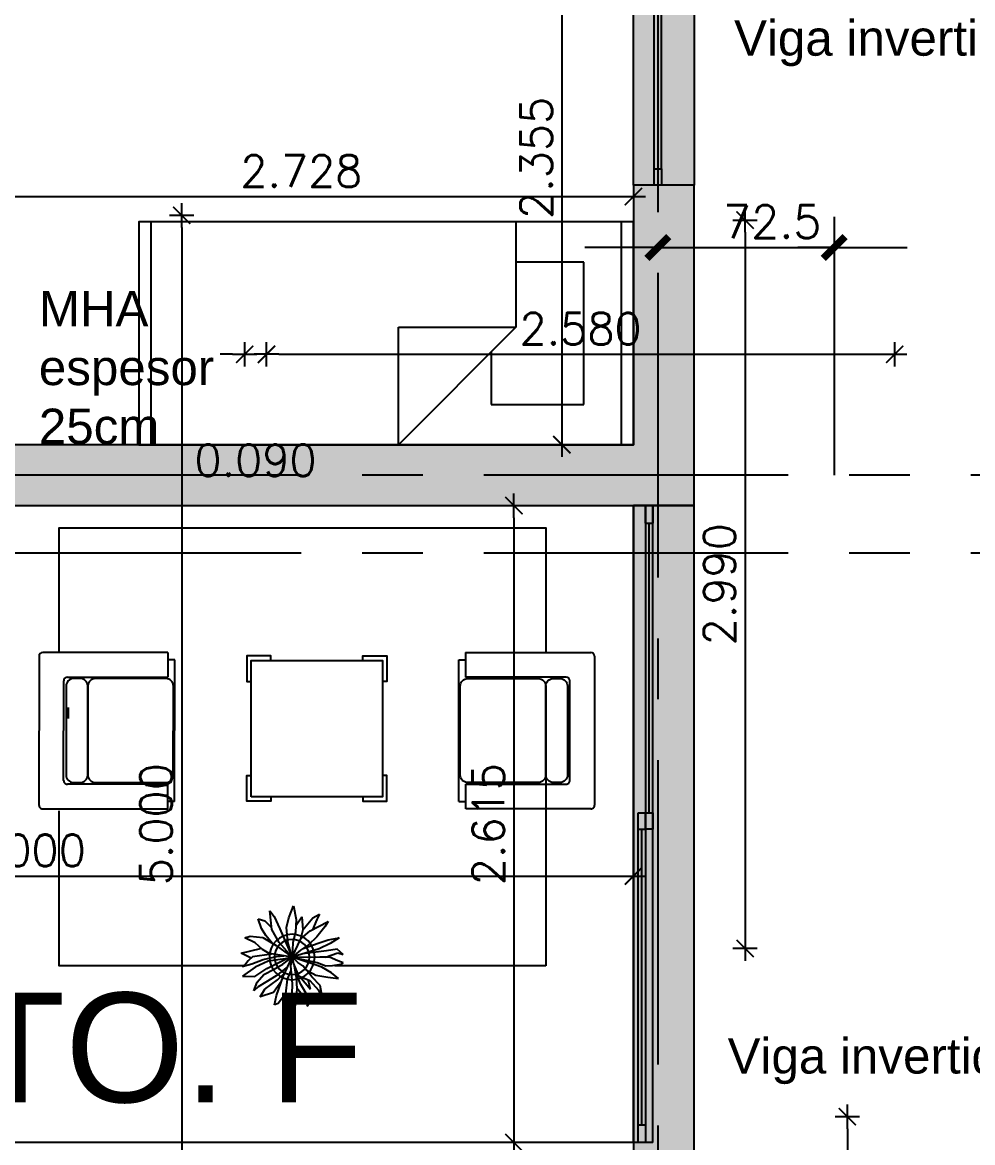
# Model space of a CAD drawing. Header units: millimetres. Extents: x 0 to 223, y -18 to 76.
# Drawn here: x 191.281 to 195.183, y 32.66 to 37.258 of the extents above; entities that cross this region are included whole.
import ezdxf

# ---------------------------------------------------------------- set-up
doc = ezdxf.new("R2010")
doc.units = ezdxf.units.MM
doc.linetypes.add('CENTER', pattern=[2, 1.25, -0.25, 0.25, -0.25])
for name, color, linetype in [('01', 1, 'Continuous'), ('04', 4, 'Continuous'), ('06', 6, 'Continuous'), ('Capa1', 8, 'Continuous'), ('COTAS', 1, 'Continuous'), ('COTAS1', 2, 'Continuous'), ('EJES', 1, 'CENTER'), ('GRIS', 9, 'Continuous'), ('MUROS_EST', 5, 'Continuous'), ('VIGAS_1', 2, 'Continuous')]:
    doc.layers.add(name, color=color, linetype=linetype)
doc.styles.add('Arial', font='arial.ttf')
doc.styles.add('INTERARQ', font='ROMANS.SHX')
doc.styles.add('ROMANS', font='romans.shx', dxfattribs={"height": 16.875})
doc.styles.get("Standard").update_dxf_attribs({"font": 'arial.ttf'})
doc.dimstyles.new('ESCALA_1-50', dxfattribs={"dimtxt": 0.13, "dimasz": 0.05, "dimexe": 0.18, "dimexo": 0.0625, "dimgap": 0.04, "dimtad": 1, "dimdec": 3, "dimzin": 0, "dimdsep": 46, "dimtxsty": 'INTERARQ', "dimblk": 'DIMTICK', "dimcen": 0.09, "dimse1": 1, "dimse2": 1, "dimclrd": 1, "dimclre": 1, "dimclrt": 2, "dimadec": 0, "dimazin": 0, "dimtfac": 4.5, "dimtdec": 3, "dimtofl": 0, "dimtmove": 2, "dimatfit": 3, "dimldrblk": 'DIMTICK', "dimfxl": 1, "dimtolj": 1, "dimtzin": 0, "dimarcsym": 0})
pattern_1 = [(0, (0, 0), (0, 6.985), [5.08, -1.905]), (90, (0, 0), (-6.985, 4e-16), [5.08, -1.905])]

# ---------------------------------------------------------------- blocks, each defined once
blk = doc.blocks.new('DIMTICK')
at = {"color": 1}
for p, q in [((0, 1), (0, -1)), ((-1, 0), (1, 0))]:
    blk.add_line(p, q, dxfattribs=at)
at = {"color": 3, "const_width": 0.141}
blk.add_lwpolyline([(0.707, 0.707), (-0.707, -0.707)], dxfattribs=at)
blk = doc.blocks.new('*D180')
at = {"layer": '01', "color": 1, "lineweight": -2, "transparency": 16777216}
for p, q in [((192.1431, 35.8956), (192.0931, 35.8956)), ((192.3331, 35.8956), (192.3831, 35.8956))]:
    blk.add_line(p, q, dxfattribs=at)
at = {"layer": 'Defpoints', "color": 0, "transparency": 16777216}
for p in [(192.2831, 36.5265), (192.1931, 36.4464), (192.2831, 35.8956)]:
    blk.add_point(p, dxfattribs=at)
at = {"layer": '01', "color": 1, "lineweight": -2, "transparency": 16777216, "xscale": 0.05, "yscale": 0.05, "zscale": 0.05}
blk.add_blockref('DIMTICK', (192.1931, 35.8956), dxfattribs=at)
at = {"layer": '01', "color": 1, "lineweight": -2, "transparency": 16777216, "xscale": 0.05, "yscale": 0.05, "zscale": 0.05, "rotation": 180}
blk.add_blockref('DIMTICK', (192.2831, 35.8956), dxfattribs=at)
at = {"layer": '01', "color": 2, "transparency": 16777216, "insert": (192.2381, 35.4606), "char_height": 0.13, "attachment_point": 5, "style": 'INTERARQ'}
blk.add_mtext('\\A1;0.090', dxfattribs=at)
blk = doc.blocks.new('*D181')
at = {"layer": '01', "color": 1, "lineweight": -2, "transparency": 16777216}
blk.add_line((192.3331, 35.8956), (194.8131, 35.8956), dxfattribs=at)
at = {"layer": 'Defpoints', "color": 0, "transparency": 16777216}
for p in [(192.2831, 36.5265), (194.8631, 36.4264), (194.8631, 35.8956)]:
    blk.add_point(p, dxfattribs=at)
at = {"layer": '01', "color": 1, "lineweight": -2, "transparency": 16777216, "xscale": 0.05, "yscale": 0.05, "zscale": 0.05, "rotation": 180}
blk.add_blockref('DIMTICK', (192.2831, 35.8956), dxfattribs=at)
at = {"layer": '01', "color": 1, "lineweight": -2, "transparency": 16777216, "xscale": 0.05, "yscale": 0.05, "zscale": 0.05}
blk.add_blockref('DIMTICK', (194.8631, 35.8956), dxfattribs=at)
at = {"layer": '01', "color": 2, "transparency": 16777216, "insert": (193.5731, 36.0006), "char_height": 0.13, "attachment_point": 5, "style": 'INTERARQ'}
blk.add_mtext('\\A1;2.580', dxfattribs=at)
blk = doc.blocks.new('*D182')
at = {"layer": '01', "color": 1, "lineweight": -2, "transparency": 16777216}
blk.add_line((194.2487, 36.3964), (194.2487, 33.5064), dxfattribs=at)
at = {"layer": 'Defpoints', "color": 0, "transparency": 16777216}
for p in [(194.8631, 36.4464), (194.2487, 33.4564), (194.8631, 33.4564)]:
    blk.add_point(p, dxfattribs=at)
at = {"layer": '01', "color": 1, "lineweight": -2, "transparency": 16777216, "xscale": 0.05, "yscale": 0.05, "zscale": 0.05}
for p, rotation in [((194.2487, 36.4464), 90), ((194.2487, 33.4564), 270)]:
    blk.add_blockref('DIMTICK', p, dxfattribs=dict(at, rotation=rotation))
at = {"layer": '01', "color": 2, "transparency": 16777216, "insert": (194.1437, 34.9514), "char_height": 0.13, "attachment_point": 5, "rotation": 90, "style": 'INTERARQ'}
blk.add_mtext('\\A1;2.990', dxfattribs=at)
blk = doc.blocks.new('*D183')
at = {"layer": '01', "color": 1, "lineweight": -2, "transparency": 16777216}
blk.add_line((191.9349, 36.4164), (191.9349, 31.5164), dxfattribs=at)
at = {"layer": 'Defpoints', "color": 0, "transparency": 16777216}
for p in [(192.1931, 36.4664), (191.9349, 31.4664), (192.1951, 31.4664)]:
    blk.add_point(p, dxfattribs=at)
at = {"layer": '01', "color": 1, "lineweight": -2, "transparency": 16777216, "xscale": 0.05, "yscale": 0.05, "zscale": 0.05}
for p, rotation in [((191.9349, 36.4664), 90), ((191.9349, 31.4664), 270)]:
    blk.add_blockref('DIMTICK', p, dxfattribs=dict(at, rotation=rotation))
at = {"layer": '01', "color": 2, "transparency": 16777216, "insert": (191.8299, 33.9664), "char_height": 0.13, "attachment_point": 5, "rotation": 90, "style": 'INTERARQ'}
blk.add_mtext('\\A1;5.000', dxfattribs=at)
blk = doc.blocks.new('*D185')
at = {"layer": '01', "color": 1, "lineweight": -2, "transparency": 16777216}
blk.add_line((194.6688, 32.7164), (194.6688, 31.5164), dxfattribs=at)
at = {"layer": 'Defpoints', "color": 0, "transparency": 16777216}
for p in [(194.8531, 32.7664), (194.6688, 31.4664), (194.8631, 31.4664)]:
    blk.add_point(p, dxfattribs=at)
at = {"layer": '01', "color": 1, "lineweight": -2, "transparency": 16777216, "xscale": 0.05, "yscale": 0.05, "zscale": 0.05}
for p, rotation in [((194.6688, 32.7664), 90), ((194.6688, 31.4664), 270)]:
    blk.add_blockref('DIMTICK', p, dxfattribs=dict(at, rotation=rotation))
at = {"layer": '01', "color": 2, "transparency": 16777216, "insert": (194.5638, 32.1164), "char_height": 0.13, "attachment_point": 5, "rotation": 90, "style": 'INTERARQ'}
blk.add_mtext('\\A1;1.300', dxfattribs=at)
blk = doc.blocks.new('kkk')
at = {"color": 8}
for p, q in [((1260.806, 67.1615), (1260.8129, 67.1245)), ((1260.8198, 67.1558), (1260.806, 67.1615)), ((1260.8483, 67.1179), (1260.8198, 67.1558)), ((1260.8737, 67.1195), (1260.8806, 67.1649)), ((1260.8806, 67.1649), (1260.8845, 67.1748)), ((1260.8845, 67.1748), (1260.8906, 67.1459)), ((1260.8906, 67.1459), (1260.8937, 67.0989)), ((1260.9206, 67.1278), (1260.9337, 67.1517)), ((1260.9329, 67.1657), (1260.9422, 67.1517)), ((1260.9337, 67.1517), (1260.9329, 67.1657)), ((1260.9422, 67.1517), (1260.9376, 67.1294)), ((1260.7244, 67.1063), (1260.7383, 67.0717)), ((1260.7414, 67.0907), (1260.7244, 67.1063)), ((1260.7491, 67.1294), (1260.7675, 67.0997)), ((1260.8014, 67.1121), (1260.7491, 67.1294)), ((1260.7675, 67.0997), (1260.8175, 67.0626)), ((1260.8327, 67.0683), (1260.8014, 67.1121)), ((1260.8129, 67.1245), (1260.8391, 67.0503)), ((1260.8545, 67.061), (1260.8483, 67.1179)), ((1260.8752, 67.0783), (1260.8737, 67.1195)), ((1260.8937, 67.0989), (1260.8922, 67.0544)), ((1260.8936, 67.0948), (1260.9206, 67.1278)), ((1260.9053, 67.0503), (1260.9468, 67.0997)), ((1260.9376, 67.1294), (1260.9083, 67.0816)), ((1260.9468, 67.0997), (1260.9376, 67.0626)), ((1260.9437, 67.0659), (1260.9776, 67.1038)), ((1260.9776, 67.1038), (1260.993, 67.1368)), ((1260.993, 67.1368), (1260.9837, 67.0857)), ((1260.7383, 67.0717), (1260.7637, 67.0428)), ((1260.7714, 67.0717), (1260.7414, 67.0907)), ((1260.8121, 67.047), (1260.7714, 67.0717)), ((1260.8175, 67.0626), (1260.8437, 67.0387)), ((1260.8696, 67.0272), (1260.8545, 67.061)), ((1260.8676, 67.0082), (1260.8752, 67.0783)), ((1260.8922, 67.0544), (1260.8838, 67.01)), ((1260.9083, 67.0816), (1260.888, 67.0333)), ((1260.8999, 67.0478), (1260.9437, 67.0659)), ((1260.9522, 67.0511), (1260.9399, 67.0354)), ((1260.9837, 67.0857), (1260.9522, 67.0511)), ((1260.9676, 67.0445), (1261.0145, 67.0527)), ((1261.0145, 67.0527), (1261.0561, 67.0577)), ((1261.0561, 67.0577), (1261.0284, 67.0354)), ((1260.6791, 67.0115), (1260.7168, 67.0008)), ((1260.689, 67.0057), (1260.6791, 67.0115)), ((1260.6806, 67.0494), (1260.7291, 67.0503)), ((1260.7306, 67.0132), (1260.6806, 67.0494)), ((1260.7291, 67.0503), (1260.7752, 67.0189)), ((1260.7806, 66.9901), (1260.7306, 67.0132)), ((1260.7637, 67.0428), (1260.8037, 67.0214)), ((1260.7752, 67.0189), (1260.8563, 66.9787)), ((1260.8037, 67.0214), (1260.8383, 67.0024)), ((1260.8563, 67.013), (1260.8121, 67.047)), ((1260.8391, 67.0503), (1260.8744, 66.974)), ((1260.8744, 66.974), (1260.8676, 67.0082)), ((1260.8799, 67.0008), (1260.8999, 67.0478)), ((1260.916, 67.0091), (1260.8968, 66.9959)), ((1260.9399, 67.0354), (1260.916, 67.0091)), ((1260.9299, 67.0244), (1260.9676, 67.0445)), ((1260.9907, 67.014), (1260.9645, 67.0049)), ((1260.9722, 66.9959), (1261.006, 67.0082)), ((1261.0284, 67.0354), (1260.9907, 67.014)), ((1261.006, 67.0082), (1261.033, 67.0066)), ((1260.714, 66.9781), (1260.6752, 66.9588)), ((1260.7021, 66.9884), (1260.689, 67.0057)), ((1260.7191, 66.9736), (1260.7021, 66.9884)), ((1260.7168, 67.0008), (1260.7614, 66.9835)), ((1260.7945, 66.9629), (1260.7191, 66.9736)), ((1260.7614, 66.9835), (1260.8137, 66.972)), ((1260.8475, 66.981), (1260.7806, 66.9901)), ((1260.8283, 66.967), (1260.7845, 66.9604)), ((1260.8121, 66.9291), (1260.8744, 66.974)), ((1260.8137, 66.972), (1260.8416, 66.9688)), ((1260.8744, 66.974), (1260.8245, 66.9175)), ((1260.8268, 66.864), (1260.8744, 66.974)), ((1260.8744, 66.974), (1260.8283, 66.967)), ((1260.8383, 67.0024), (1260.8744, 66.974)), ((1260.8744, 66.974), (1260.8475, 66.981)), ((1260.8744, 66.974), (1260.8575, 66.9159)), ((1260.8744, 66.974), (1260.8799, 67.0008)), ((1260.9414, 66.9967), (1260.8744, 66.974)), ((1260.8744, 66.974), (1260.9722, 66.9959)), ((1260.8968, 66.9959), (1260.8744, 66.974)), ((1260.9353, 66.9761), (1260.8744, 66.974)), ((1260.9807, 66.9423), (1260.8744, 66.974)), ((1260.9068, 66.9472), (1260.8744, 66.974)), ((1260.8744, 66.974), (1260.9091, 66.9027)), ((1260.8768, 66.9175), (1260.8744, 66.974)), ((1260.983, 66.9752), (1260.9353, 66.9761)), ((1260.9645, 67.0049), (1260.9414, 66.9967)), ((1261.0207, 66.9744), (1260.983, 66.9752)), ((1261.0045, 66.9748), (1261.053, 66.9579)), ((1261.0537, 66.9884), (1261.0207, 66.9744)), ((1261.033, 67.0066), (1261.0645, 67.0016)), ((1261.0745, 66.9637), (1261.0507, 66.9439)), ((1261.053, 66.9579), (1261.0745, 66.9637)), ((1261.0745, 66.9967), (1261.0537, 66.9884)), ((1261.0645, 67.0016), (1261.0745, 66.9967)), ((1260.6752, 66.9588), (1260.7514, 66.9406)), ((1260.7583, 66.9447), (1260.7306, 66.9192)), ((1260.7845, 66.9604), (1260.7583, 66.9447)), ((1260.7606, 66.8978), (1260.8121, 66.9291)), ((1260.7971, 66.9199), (1260.7714, 66.8903)), ((1260.9391, 66.9266), (1260.9068, 66.9472)), ((1261.0091, 66.9497), (1260.9148, 66.962)), ((1260.9171, 66.9406), (1260.9768, 66.92)), ((1260.9714, 66.8945), (1260.9391, 66.9266)), ((1260.9768, 66.92), (1261.0153, 66.9068)), ((1261.023, 66.9208), (1260.9807, 66.9423)), ((1261.0507, 66.9439), (1261.0091, 66.9497)), ((1261.0591, 66.8986), (1261.023, 66.9208)), ((1260.7306, 66.9192), (1260.689, 66.8986)), ((1260.689, 66.8986), (1260.7106, 66.892)), ((1260.7106, 66.892), (1260.7606, 66.8978)), ((1260.7714, 66.8903), (1260.7545, 66.8623)), ((1260.8245, 66.9175), (1260.7952, 66.8664)), ((1260.8575, 66.9159), (1260.8522, 66.859)), ((1260.8883, 66.8771), (1260.8768, 66.9175)), ((1260.8899, 66.8269), (1260.8883, 66.8771)), ((1260.9168, 66.8681), (1260.9076, 66.9043)), ((1260.9091, 66.9027), (1260.9453, 66.8722)), ((1261.0022, 66.8565), (1260.9714, 66.8945)), ((1261.0153, 66.9068), (1261.0591, 66.8986)), ((1260.7545, 66.8623), (1260.7421, 66.8252)), ((1260.7421, 66.8252), (1260.7675, 66.8326)), ((1260.7675, 66.8326), (1260.7937, 66.859)), ((1260.7952, 66.8664), (1260.7875, 66.7931)), ((1260.8045, 66.8153), (1260.8268, 66.864)), ((1260.8522, 66.859), (1260.8614, 66.8211)), ((1260.8899, 66.85), (1260.9129, 66.817)), ((1260.9129, 66.817), (1260.916, 66.8681)), ((1260.916, 66.8681), (1260.956, 66.8203)), ((1260.9453, 66.8722), (1260.9776, 66.8549)), ((1260.9714, 66.8277), (1260.9545, 66.8673)), ((1260.9776, 66.8549), (1261.016, 66.8351)), ((1261.016, 66.8351), (1261.0022, 66.8565)), ((1260.7875, 66.7931), (1260.8045, 66.8153)), ((1260.8614, 66.8211), (1260.8799, 66.7733)), ((1260.8799, 66.7733), (1260.8899, 66.8269)), ((1260.956, 66.8203), (1260.9814, 66.8071)), ((1260.9814, 66.8071), (1260.9714, 66.8277))]:
    blk.add_line(p, q, dxfattribs=at)
for radius in [0.0887, 0.0687]:
    blk.add_circle((1260.8744, 66.974), radius, dxfattribs=at)
blk = doc.blocks.new('TICK1')
at = {"color": 2, "const_width": 0.2}
blk.add_lwpolyline([(-0.3, -0.3), (0.3, 0.3)], dxfattribs=at)
at = {"color": 2}
for points in [[(0, 0), (-1, 0)], [(0, 0), (1, 0)]]:
    blk.add_lwpolyline(points, dxfattribs=at)
blk = doc.blocks.new('MHPLN026')
for p, q in [((-1.9812, -0.4572), (-1.9812, 0.4572)), ((-0.4826, 0.4572), (-0.4826, 0.0254)), ((-0.0508, 0.4572), (-0.0508, -0.4572)), ((-0.2032, 0.2921), (-0.4826, 0.2921)), ((-0.2032, -0.2921), (-0.2032, 0.2921)), ((-0.9652, -0.4572), (-0.9652, 0.0254)), ((-0.4826, 0.0254), (-0.9652, -0.4572)), ((-0.9652, 0.0254), (-0.4826, 0.0254)), ((-0.5842, -0.0762), (-0.5842, -0.2921)), ((-0.5842, -0.2921), (-0.2032, -0.2921))]:
    blk.add_line(p, q)
blk.add_lwpolyline([(0, -0.4572), (0, 0.4572), (-2.032, 0.4572), (-2.032, -0.4572)], close=True)
blk = doc.blocks.new('Cama 1Pl')
blk.add_blockref('MHPLN026', (0, 0))
blk = doc.blocks.new('*D263')
at = {"layer": '01', "color": 1, "lineweight": -2, "transparency": 16777216}
blk.add_line((191.1121, 36.5429), (193.7403, 36.5429), dxfattribs=at)
at = {"layer": 'Defpoints', "color": 0, "transparency": 16777216}
for p in [(193.7903, 36.5429), (191.0621, 35.5247), (193.7903, 35.5247)]:
    blk.add_point(p, dxfattribs=at)
at = {"layer": '01', "color": 1, "lineweight": -2, "transparency": 16777216, "xscale": 0.05, "yscale": 0.05, "zscale": 0.05, "rotation": 180}
blk.add_blockref('DIMTICK', (191.0621, 36.5429), dxfattribs=at)
at = {"layer": '01', "color": 1, "lineweight": -2, "transparency": 16777216, "xscale": 0.05, "yscale": 0.05, "zscale": 0.05}
blk.add_blockref('DIMTICK', (193.7903, 36.5429), dxfattribs=at)
at = {"layer": '01', "color": 2, "transparency": 16777216, "insert": (192.4262, 36.6479), "char_height": 0.13, "attachment_point": 5, "style": 'INTERARQ'}
blk.add_mtext('\\A1;2.728', dxfattribs=at)
blk = doc.blocks.new('*D264')
at = {"layer": '01', "color": 1, "lineweight": -2, "transparency": 16777216}
blk.add_line((193.4962, 37.8296), (193.4962, 35.5747), dxfattribs=at)
at = {"layer": 'Defpoints', "color": 0, "transparency": 16777216}
for p in [(193.7903, 37.8796), (193.4962, 35.5247), (193.7903, 35.5247)]:
    blk.add_point(p, dxfattribs=at)
at = {"layer": '01', "color": 1, "lineweight": -2, "transparency": 16777216, "xscale": 0.05, "yscale": 0.05, "zscale": 0.05}
for p, rotation in [((193.4962, 37.8796), 90), ((193.4962, 35.5247), 270)]:
    blk.add_blockref('DIMTICK', p, dxfattribs=dict(at, rotation=rotation))
at = {"layer": '01', "color": 2, "transparency": 16777216, "insert": (193.3912, 36.7021), "char_height": 0.13, "attachment_point": 5, "rotation": 90, "style": 'INTERARQ'}
blk.add_mtext('\\A1;2.355', dxfattribs=at)
blk = doc.blocks.new('*D268')
at = {"layer": '01', "color": 1, "lineweight": -2, "transparency": 16777216}
blk.add_line((188.8403, 33.754), (193.7403, 33.754), dxfattribs=at)
at = {"layer": 'Defpoints', "color": 0, "transparency": 16777216}
for p in [(188.7903, 35.0797), (193.7903, 35.0797), (193.7903, 33.754)]:
    blk.add_point(p, dxfattribs=at)
at = {"layer": '01', "color": 1, "lineweight": -2, "transparency": 16777216, "xscale": 0.05, "yscale": 0.05, "zscale": 0.05, "rotation": 180}
blk.add_blockref('DIMTICK', (188.7903, 33.754), dxfattribs=at)
at = {"layer": '01', "color": 1, "lineweight": -2, "transparency": 16777216, "xscale": 0.05, "yscale": 0.05, "zscale": 0.05}
blk.add_blockref('DIMTICK', (193.7903, 33.754), dxfattribs=at)
at = {"layer": '01', "color": 2, "transparency": 16777216, "insert": (191.2903, 33.859), "char_height": 0.13, "attachment_point": 5, "style": 'INTERARQ'}
blk.add_mtext('\\A1;5.000', dxfattribs=at)
blk = doc.blocks.new('*D269')
at = {"layer": '01', "color": 1, "lineweight": -2, "transparency": 16777216}
blk.add_line((193.2994, 35.2247), (193.2994, 32.7097), dxfattribs=at)
at = {"layer": 'Defpoints', "color": 0, "transparency": 16777216}
for p in [(193.7903, 35.2747), (193.2994, 32.6597), (193.7903, 32.6597)]:
    blk.add_point(p, dxfattribs=at)
at = {"layer": '01', "color": 1, "lineweight": -2, "transparency": 16777216, "xscale": 0.05, "yscale": 0.05, "zscale": 0.05}
for p, rotation in [((193.2994, 35.2747), 90), ((193.2994, 32.6597), 270)]:
    blk.add_blockref('DIMTICK', p, dxfattribs=dict(at, rotation=rotation))
at = {"layer": '01', "color": 2, "transparency": 16777216, "insert": (193.1944, 33.9672), "char_height": 0.13, "attachment_point": 5, "rotation": 90, "style": 'INTERARQ'}
blk.add_mtext('\\A1;2.615', dxfattribs=at)

msp = doc.modelspace()

# ---------------------------------------------------------------- hatches: boundary and pattern name
at = {"layer": 'MUROS_EST', "transparency": 33554687}
h = msp.add_hatch(color=256, dxfattribs=at)
h.dxf.hatch_style = 1
h.paths.add_polyline_path([(194.0403, 30.0097), (193.7903, 30.0097), (193.7903, 28.0297), (190.5671, 28.0297), (190.5671, 31.7297), (188.2321, 31.7297), (188.2321, 31.5297), (190.3671, 31.5297), (190.3671, 28.0297), (188.2321, 28.0297), (188.2321, 27.8297), (193.4903, 27.8297), (193.4903, 27.3697), (193.6903, 27.3692), (193.6903, 27.8297), (194.0414, 27.8297)])
h.paths.add_polyline_path([(194.0403, 36.5897), (193.7903, 36.5897), (193.7903, 35.5247), (188.4321, 35.5247), (188.4321, 36.5482), (188.2321, 36.5482), (188.2321, 35.2747), (188.5903, 35.2747), (188.5903, 32.6827), (188.7903, 32.6827), (188.7903, 35.2747), (194.0403, 35.2747)])
h.paths.add_polyline_path([(187.6072, 44.1496), (187.3572, 44.1496), (187.3572, 43.9496), (187.3572, 37.4752), (187.0707, 36.8907), (187.2503, 36.8027), (187.6072, 37.5308)])
h.paths.add_polyline_path([(181.6321, 43.9496), (182.8146, 43.9496), (182.8146, 44.1496), (181.3821, 44.1496), (181.3821, 40.2496), (181.6321, 40.2496)])
h.paths.add_polyline_path([(186.8321, 31.4397), (186.6321, 31.4397), (186.6321, 29.9797), (180.9321, 29.9797), (180.9321, 29.7797), (186.6321, 29.7797), (186.6321, 28.3197), (186.8321, 28.3197)])
h.paths.add_polyline_path([(186.8321, 27.3697), (186.6321, 27.3697), (186.6321, 24.7797), (180.9321, 24.7797), (180.9321, 24.5797), (181.4321, 24.5797), (181.4321, 23.5797), (181.6321, 23.5797), (181.6321, 24.5797), (186.6321, 24.5797), (186.6321, 24.0797), (186.8321, 24.0797)])
h.paths.add_polyline_path([(187.5822, 22.4897), (187.2375, 23.2205), (187.0566, 23.1351), (187.3822, 22.4448), (187.3822, 20.225), (187.3821, 16.0467), (187.3821, 15.7967), (187.5822, 15.7967), (187.5822, 15.9967), (187.5822, 16.0429), (187.5822, 20.225)])
h.paths.add_polyline_path([(181.6321, 19.2731), (181.4321, 19.2731), (181.4321, 15.9967), (181.6321, 15.9967)])
h.paths.add_polyline_path([(181.6321, 19.4796), (181.4321, 19.4796), (181.4321, 19.2731), (181.6321, 19.2731)])
h.paths.add_polyline_path([(182.8167, 15.9967), (181.6321, 15.9967), (181.6321, 15.7967), (182.8167, 15.7967)])
h.paths.add_polyline_path([(181.6321, 15.9967), (181.4321, 15.9967), (181.4321, 15.7967), (181.6321, 15.7967)])
h.paths.add_polyline_path([(193.9903, 20.5197), (193.7903, 20.5197), (193.7903, 19.2731), (193.9903, 19.2731)])
h.paths.add_polyline_path([(193.9903, 19.2731), (193.7903, 19.2731), (193.7903, 15.9967), (193.9903, 15.9967)])
h.paths.add_polyline_path([(193.7903, 15.9967), (193.5903, 15.9967), (193.5903, 15.7967), (193.7903, 15.7967)])
h.paths.add_polyline_path([(193.9903, 15.9967), (193.7903, 15.9967), (193.7903, 15.7967), (193.9903, 15.7967)])
h = msp.add_hatch(color=2, dxfattribs=at)
h.dxf.hatch_style = 1
h.paths.add_polyline_path([(185.8274, 44.1496), (182.8146, 44.1496), (182.8146, 43.9496), (185.8274, 43.9496)])
h.paths.add_polyline_path([(187.3572, 44.1496), (185.8274, 44.1496), (185.8274, 43.9496), (187.3572, 43.9496)])
h.paths.add_polyline_path([(189.8671, 44.1496), (187.6072, 44.1496), (187.6072, 43.9511), (189.8671, 43.9511)])
h.paths.add_polyline_path([(194.0403, 44.1496), (189.8671, 44.1496), (189.8671, 43.9511), (194.0403, 43.9511)])
h.paths.add_polyline_path([(194.0403, 43.9511), (193.7903, 43.9511), (193.7903, 43.3296), (194.0403, 43.3296)])
h.paths.add_polyline_path([(194.0403, 39.2397), (193.7903, 39.2397), (193.7903, 36.5897), (194.0403, 36.5897)])
h.paths.add_polyline_path([(181.6321, 40.2496), (181.3821, 40.2496), (181.3821, 36.1797), (181.6321, 36.1797)])
h.paths.add_polyline_path([(181.1321, 34.9547), (180.9321, 34.9547), (180.9321, 29.9797), (181.1321, 29.9797)])
h.paths.add_polyline_path([(181.1321, 29.7797), (180.9321, 29.7797), (180.9321, 25.7763), (181.1321, 25.7763)])
h.paths.add_polyline_path([(181.1321, 25.7763), (180.9321, 25.7763), (180.9321, 24.7835), (181.1321, 24.7835)])
h.paths.add_polyline_path([(181.6321, 23.5797), (181.4321, 23.5797), (181.4321, 19.4797), (181.6321, 19.4797)])
h.paths.add_polyline_path([(187.3821, 15.9967), (185.8274, 15.9967), (185.8274, 15.7967), (187.3821, 15.7967)])
h.paths.add_polyline_path([(185.8274, 15.9967), (182.8167, 15.9967), (182.8167, 15.7967), (185.8274, 15.7967)])
h.paths.add_polyline_path([(189.8671, 15.9967), (187.5822, 15.9967), (187.5822, 15.7967), (189.8671, 15.7967)])
h.paths.add_polyline_path([(193.5903, 15.9967), (189.8671, 15.9967), (189.8671, 15.7967), (193.5903, 15.7967)])
h.paths.add_polyline_path([(193.9903, 23.8897), (193.7903, 23.8897), (193.7903, 20.5197), (193.9903, 20.5197)])
h.paths.add_polyline_path([(193.6903, 27.3692), (193.4903, 27.3697), (193.4903, 25.7763), (193.6903, 25.7763)])
h.paths.add_polyline_path([(193.6903, 25.7763), (193.4903, 25.7763), (193.4903, 25.2297), (193.6903, 25.2297)])
h.paths.add_polyline_path([(194.0403, 35.2747), (193.7903, 35.2747), (193.7903, 30.0097), (194.0403, 30.0097)])
h = msp.add_hatch(dxfattribs=at)
h.set_pattern_fill('ANGLE', color=256)
h.set_pattern_definition(pattern_1)
h.paths.add_polyline_path([(181.5321, 42.1697), (181.3821, 42.1697), (181.3821, 40.8095), (181.5321, 40.8095)])
h.paths.add_polyline_path([(181.5321, 43.2351), (181.3821, 43.2351), (181.3821, 42.1697), (181.5321, 42.1697)])
h.paths.add_polyline_path([(181.5321, 40.8095), (181.3821, 40.8095), (181.3821, 40.2496), (181.5321, 40.2496)])
h.paths.add_polyline_path([(181.6321, 40.8095), (181.5321, 40.8095), (181.5321, 40.2496), (181.6321, 40.2496)])
h.paths.add_polyline_path([(187.4821, 44.0496), (187.3572, 44.0496), (187.3572, 42.1697), (187.4821, 42.1697)])
h.paths.add_polyline_path([(187.6072, 44.0496), (187.4821, 44.0496), (187.4821, 42.1697), (187.6072, 42.1697)])
h.paths.add_polyline_path([(187.4821, 44.1496), (187.3572, 44.1496), (187.3572, 44.0496), (187.4821, 44.0496)])
h.paths.add_polyline_path([(187.6072, 44.1496), (187.4821, 44.1496), (187.4821, 44.0496), (187.6072, 44.0496)])
h.paths.add_polyline_path([(187.6072, 42.1697), (187.4821, 42.1697), (187.4821, 40.8095), (187.6072, 40.8095)])
h.paths.add_polyline_path([(187.4821, 42.1697), (187.3572, 42.1697), (187.3572, 40.8095), (187.4821, 40.8095)])
h.paths.add_polyline_path([(194.0403, 36.334), (193.8903, 36.334), (193.8903, 35.3997), (194.0403, 35.3997)])
h.paths.add_polyline_path([(186.8321, 35.9497), (186.7321, 35.9497), (186.7321, 35.3997), (186.8321, 35.3997)])
h.paths.add_polyline_path([(186.7321, 35.9497), (186.6321, 35.9497), (186.6321, 35.3997), (186.7321, 35.3997)])
h.paths.add_polyline_path([(186.8321, 35.3997), (186.7321, 35.3997), (186.7321, 35.0797), (186.8321, 35.0797)])
h.paths.add_polyline_path([(186.7321, 35.3997), (186.6321, 35.3997), (186.6321, 35.2047), (185.7571, 35.2047), (185.7571, 35.0797), (186.7321, 35.0797)])
h = msp.add_hatch(dxfattribs=at)
h.set_pattern_fill('ANGLE', color=2)
h.set_pattern_definition(pattern_1)
h.paths.add_polyline_path([(181.5171, 20.4121), (181.5171, 20.4796), (181.4321, 20.4796), (181.4321, 19.4796), (181.5171, 19.4796), (181.5171, 19.5471)])
h.paths.add_polyline_path([(181.6321, 20.4796), (181.5471, 20.4796), (181.5471, 20.4121), (181.5471, 19.5471), (181.5471, 19.4796), (181.6321, 19.4796)])
h.paths.add_polyline_path([(181.5321, 20.8796), (181.4323, 20.8796), (181.4323, 20.4796), (181.5171, 20.4796), (181.5321, 20.4796)])
h.paths.add_polyline_path([(181.5171, 23.5797), (181.4321, 23.5797), (181.4321, 22.5797), (181.517, 22.5797), (181.517, 22.6472)])
h.paths.add_polyline_path([(194.0403, 39.2397), (193.9053, 39.2397), (193.9053, 38.3072), (193.9053, 38.2397), (194.0403, 38.2397)])
h.paths.add_polyline_path([(194.0403, 38.2397), (193.8903, 38.2397), (193.8903, 37.5897), (194.0403, 37.5897)])
h.paths.add_polyline_path([(193.8903, 38.2397), (193.7903, 38.2397), (193.7903, 37.5897), (193.8903, 37.5897)])
h.paths.add_polyline_path([(193.8753, 37.5222), (193.8753, 37.5897), (193.7903, 37.5897), (193.7903, 36.5897), (193.8753, 36.5897), (193.8753, 36.6572)])
h.paths.add_polyline_path([(194.0403, 37.5897), (193.9053, 37.5897), (193.9053, 37.5222), (193.9053, 36.6572), (193.9053, 36.5897), (194.0403, 36.5897)])
h.paths.add_polyline_path([(181.6725, 20.529), (181.6725, 21.114), (181.4775, 21.114), (181.4775, 20.529)], flags=9)
h.paths.add_polyline_path([(181.0923, 24.0637), (181.372, 24.0637), (181.372, 24.2662), (181.0923, 24.2662)], flags=9)
h = msp.add_hatch(dxfattribs=at)
h.set_pattern_fill('ANGLE', color=2)
h.set_pattern_definition(pattern_1)
h.paths.add_polyline_path([(194.0403, 37.5897), (193.9053, 37.5897), (193.9053, 37.5222), (193.9053, 36.6572), (193.9053, 36.5897), (194.0403, 36.5897)])
h.paths.add_polyline_path([(193.8753, 37.5222), (193.8753, 37.5897), (193.7903, 37.5897), (193.7903, 36.5897), (193.8753, 36.5897), (193.8753, 36.6572)])
h.paths.add_polyline_path([(194.0403, 39.2397), (193.9053, 39.2397), (193.9053, 38.3072), (193.9053, 38.2397), (194.0403, 38.2397)])
h.paths.add_polyline_path([(193.8753, 39.1722), (193.8753, 39.2397), (193.7903, 39.2397), (193.7903, 38.2397), (193.8753, 38.2397), (193.8753, 38.3072)])
at = {"layer": 'VIGAS_1', "transparency": 33554687}
h = msp.add_hatch(dxfattribs=at)
h.set_pattern_fill('ANGLE', color=256)
h.set_pattern_definition(pattern_1)
h.paths.add_polyline_path([(184.3446, 44.0496), (182.8146, 44.0496), (182.8146, 43.9496), (184.3446, 43.9496)])
h.paths.add_polyline_path([(185.8274, 44.0496), (184.4146, 44.0496), (184.4146, 43.9496), (185.8274, 43.9496)])
h.paths.add_polyline_path([(185.8274, 44.1496), (184.4146, 44.1496), (184.4146, 44.0496), (185.8274, 44.0496)])
h.paths.add_polyline_path([(187.3572, 44.1496), (185.8274, 44.1496), (185.8274, 44.0496), (187.3572, 44.0496)])
h.paths.add_polyline_path([(187.3572, 44.0496), (185.8274, 44.0496), (185.8274, 43.9496), (187.3572, 43.9496)])
h.paths.add_polyline_path([(188.2806, 44.1496), (187.6072, 44.1496), (187.6072, 44.0496), (188.2806, 44.0496)])
h.paths.add_polyline_path([(188.2806, 44.0496), (187.6072, 44.0496), (187.6072, 43.9511), (188.2806, 43.9511)])
h.paths.add_polyline_path([(194.0403, 44.0496), (193.8903, 44.0496), (193.8903, 43.3296), (194.0403, 43.3296)])
h.paths.add_polyline_path([(194.0403, 44.1496), (193.8903, 44.1496), (193.8903, 44.0496), (194.0403, 44.0496)])
h.paths.add_polyline_path([(194.0403, 39.2397), (193.9053, 39.2397), (193.9053, 38.3072), (193.9053, 38.2397), (194.0403, 38.2397)])
h.paths.add_polyline_path([(193.8753, 39.1722), (193.8753, 39.2397), (193.7903, 39.2397), (193.7903, 38.2397), (193.8753, 38.2397), (193.8753, 38.3072)])
h.paths.add_polyline_path([(193.8903, 38.2397), (193.7903, 38.2397), (193.7903, 37.5897), (193.8903, 37.5897)])
h.paths.add_polyline_path([(194.0403, 38.2397), (193.9053, 38.2397), (193.8903, 38.2397), (193.8903, 37.5897), (194.0403, 37.5897)])
h.paths.add_polyline_path([(194.0403, 37.5897), (193.9053, 37.5897), (193.9053, 37.5222), (193.9053, 36.6572), (193.9053, 36.5897), (194.0403, 36.5897)])
h.paths.add_polyline_path([(193.8753, 37.5222), (193.8753, 37.5897), (193.7903, 37.5897), (193.7903, 36.5897), (193.8753, 36.5897), (193.8753, 36.6572)])
h.paths.add_polyline_path([(193.7903, 35.0797), (193.7903, 32.6597), (193.8103, 32.6597), (193.8103, 32.7321), (193.8403, 32.7321), (193.8402, 34.0139), (193.8403, 35.0797)])
h.paths.add_polyline_path([(145.32, 27.3705), (145.22, 27.3705), (145.22, 25.7771), (145.32, 25.7771)])
h.paths.add_polyline_path([(145.42, 27.3705), (145.32, 27.3705), (145.32, 25.7771), (145.42, 25.7771)])
h.paths.add_polyline_path([(145.32, 25.7771), (145.22, 25.7771), (145.22, 25.2305), (145.32, 25.2305)])
h.paths.add_polyline_path([(145.42, 25.7771), (145.32, 25.7771), (145.32, 25.2305), (145.42, 25.2305)])

# ---------------------------------------------------------------- linework, layer by layer
at = {"layer": '06'}
for p, q in [((194.0403, 36.5897), (193.7903, 36.5897)), ((193.8703, 32.6597), (190.4971, 32.6597))]:
    msp.add_line(p, q, dxfattribs=at)
at = {"layer": 'COTAS'}
for p, q in [((193.8753, 36.6572), (193.8753, 37.5222)), ((193.8903, 37.5222), (193.8903, 36.6572)), ((193.9053, 36.6572), (193.9053, 37.5222)), ((193.8753, 36.6572), (193.9053, 36.6572)), ((193.8753, 36.5897), (193.8753, 36.6572)), ((193.9053, 36.6572), (193.9053, 36.5897)), ((193.7903, 32.6597), (193.7903, 35.2747)), ((193.8403, 35.2747), (193.8402, 34.0139)), ((193.8403, 35.2023), (193.8403, 35.2747)), ((193.8403, 35.2747), (193.8703, 35.2747)), ((193.8703, 32.6597), (193.8703, 35.2747)), ((193.8703, 35.2747), (193.8703, 35.2023)), ((193.8403, 35.2023), (193.8703, 35.2023)), ((193.8552, 34.0139), (193.8553, 35.2023)), ((193.8103, 32.7321), (193.8102, 34.0139)), ((193.8102, 33.9464), (193.8102, 34.0139)), ((193.8102, 34.0139), (193.8402, 34.0139)), ((193.8402, 34.0139), (193.8702, 34.0139)), ((193.8402, 34.0139), (193.8403, 32.6597)), ((193.8402, 34.0139), (193.8402, 33.9464)), ((193.8402, 33.9464), (193.8402, 34.0139)), ((193.8702, 34.0139), (193.8702, 33.9464)), ((193.8102, 33.9464), (193.8402, 33.9464)), ((193.8253, 32.7321), (193.8252, 33.9464)), ((193.8702, 33.9464), (193.8402, 33.9464)), ((193.8103, 32.6597), (193.8103, 32.7321)), ((193.8103, 32.7321), (193.8403, 32.7321))]:
    msp.add_line(p, q, dxfattribs=at)
at = {"layer": 'COTAS1', "color": 2}
for p, q in [((193.7403, 36.334), (193.5903, 36.334)), ((193.8903, 36.334), (194.615, 36.334)), ((194.765, 36.334), (194.915, 36.334))]:
    msp.add_line(p, q, dxfattribs=at)
at = {"layer": 'EJES'}
for p, q in [((193.8903, 48.2296), (193.8903, 12.0967)), ((194.615, 36.4606), (194.615, 35.3997)), ((198.4257, 35.3997), (177.2325, 35.3997)), ((198.4257, 35.0797), (177.2325, 35.0797))]:
    msp.add_line(p, q, dxfattribs=at)
at = {"layer": 'GRIS', "color": 9}
for p, q in [((191.3488, 34.6564), (191.3485, 34.0453)), ((191.8784, 34.6714), (191.3641, 34.6717)), ((191.8784, 34.6714), (191.8784, 34.5701)), ((191.9061, 34.6408), (191.8784, 34.6408)), ((191.9058, 34.0603), (191.9061, 34.6408)), ((193.0733, 34.6408), (193.1009, 34.6408)), ((193.0735, 34.0603), (193.0733, 34.6408)), ((193.1009, 34.6714), (193.6152, 34.6717)), ((193.1009, 34.6714), (193.101, 34.5701)), ((193.6305, 34.6564), (193.6308, 34.0453)), ((191.4499, 34.1465), (191.4501, 34.555)), ((191.4654, 34.5703), (191.8784, 34.5701)), ((193.5139, 34.5703), (193.101, 34.5701)), ((193.5294, 34.1465), (193.5293, 34.555)), ((191.8782, 34.131), (191.4652, 34.1312)), ((191.8781, 34.0297), (191.8782, 34.131)), ((193.1012, 34.131), (193.5141, 34.1312)), ((191.3638, 34.03), (191.8781, 34.0297)), ((191.9058, 34.0603), (191.8782, 34.0603)), ((193.0735, 34.0603), (193.1012, 34.0603)), ((193.6155, 34.03), (193.1012, 34.0297))]:
    msp.add_line(p, q, dxfattribs=at)
at = {"layer": 'GRIS'}
for p, q in [((191.4701, 34.4003), (191.4701, 34.4453)), ((193.1012, 34.0297), (193.1012, 34.131))]:
    msp.add_line(p, q, dxfattribs=at)
at = {"layer": 'GRIS', "color": 9}
for points in [[(191.4311, 34.6716), (191.4311, 35.1835), (193.4303, 35.1835), (193.4303, 34.6716)], [(192.3003, 34.6392), (192.3003, 34.6575), (192.2019, 34.6575), (192.2019, 34.5519), (192.2197, 34.5519)], [(192.6786, 34.6398), (192.6786, 34.658), (192.777, 34.658), (192.777, 34.5525), (192.7593, 34.5525)], [(193.4303, 34.3792), (193.4303, 33.3852)], [(192.3003, 34.0792), (192.3003, 34.061), (192.2019, 34.061), (192.2019, 34.1665), (192.2197, 34.1665)], [(192.679, 34.0792), (192.679, 34.061), (192.7774, 34.061), (192.7774, 34.1665), (192.7597, 34.1665)], [(192.1858, 33.3852), (191.4311, 33.3852), (191.4311, 34.021)], [(193.4303, 33.3852), (193.4303, 33.3852), (192.5636, 33.3852)]]:
    msp.add_lwpolyline(points, dxfattribs=at)
msp.add_lwpolyline([(192.2197, 34.0792), (192.2197, 34.6392), (192.7597, 34.6392), (192.7597, 34.0792)], close=True, dxfattribs=at)
for points in [[(191.4601, 34.5342), (191.4599, 34.1686, 0.414214), (191.4905, 34.1379), (191.5184, 34.1379, 0.414214), (191.549, 34.1685), (191.5492, 34.5341, 0.414214), (191.5186, 34.5648), (191.4907, 34.5648, 0.414214)], [(191.5494, 34.5341), (191.5493, 34.1685, 0.414214), (191.5799, 34.1379), (191.8698, 34.1378, 0.414214), (191.9004, 34.1684), (191.9006, 34.534, 0.414214), (191.87, 34.5646), (191.58, 34.5647, 0.414214)], [(193.4299, 34.5341), (193.4301, 34.1685, -0.414214), (193.3995, 34.1379), (193.1096, 34.1378, -0.414214), (193.079, 34.1684), (193.0788, 34.534, -0.414214), (193.1094, 34.5646), (193.3993, 34.5647, -0.414214)], [(193.5193, 34.5342), (193.5194, 34.1686, -0.414214), (193.4888, 34.1379), (193.461, 34.1379, -0.414214), (193.4303, 34.1685), (193.4302, 34.5341, -0.414214), (193.4608, 34.5648), (193.4886, 34.5648, -0.414214)]]:
    msp.add_lwpolyline(points, format="xyb", close=True, dxfattribs=at)
for centre, start, end in [((191.3641, 34.6564), 89.9741, 179.9741), ((193.6152, 34.6564), 0.0259, 90.0259), ((191.4654, 34.555), 89.9741, 179.9741), ((193.5139, 34.555), 0.0259, 90.0259), ((193.5141, 34.1465), 270.0259, 0.0259)]:
    msp.add_arc(centre, 0.0153, start, end, dxfattribs=at)
at = {"layer": 'GRIS'}
for centre, start, end in [((191.4652, 34.1465), 179.9741, 269.9741), ((191.3638, 34.0453), 179.9741, 269.9741), ((193.6155, 34.0453), 270.0259, 0.0259)]:
    msp.add_arc(centre, 0.0153, start, end, dxfattribs=at)
at = {"layer": 'MUROS_EST'}
msp.add_lwpolyline([(194.0403, 36.5897), (193.7903, 36.5897), (193.7903, 35.5247), (188.4321, 35.5247), (188.4321, 36.5482), (188.2321, 36.5482), (188.2321, 35.2747), (188.5903, 35.2747), (188.5903, 32.6827), (188.7903, 32.6827), (188.7903, 35.2747), (194.0403, 35.2747), (194.0403, 36.5897)], dxfattribs=at)
at = {"layer": 'VIGAS_1'}
for points in [[(193.7903, 39.2397), (194.0403, 39.2397), (194.0403, 36.5897), (193.7903, 36.5897)], [(194.0403, 35.2747), (193.7903, 35.2747), (193.7903, 30.0097), (194.0403, 30.0097)]]:
    msp.add_lwpolyline(points, close=True, dxfattribs=at)

# ---------------------------------------------------------------- block references
at = {"layer": 'COTAS1', "color": 2, "xscale": 0.1500000000000909, "yscale": 0.1500000000000909, "zscale": 0.1500000000000909}
msp.add_blockref('TICK1', (193.8903, 36.334), dxfattribs=at)
at = {"layer": 'COTAS1', "color": 2, "xscale": 0.1500000000000909, "yscale": 0.1500000000000909, "zscale": 0.1500000000000909, "rotation": 180}
msp.add_blockref('TICK1', (194.615, 36.334), dxfattribs=at)
at = {"layer": 'GRIS', "color": 9}
msp.add_blockref('Cama 1Pl', (193.7903, 35.9819), dxfattribs=at)
at = {"layer": 'GRIS', "xscale": -1.050000000000181, "yscale": 1.049999999999272, "zscale": 1.049999999999999, "rotation": 180}
msp.add_blockref('kkk', (-1131.5299, 103.7442), dxfattribs=at)

# ---------------------------------------------------------------- texts
at = {"layer": '04', "style": 'Arial'}
msp.add_text('DEPTO. F', height=0.45, dxfattribs=at).set_placement((189.7801, 32.8251))
at = {"layer": 'Capa1', "char_height": 0.144975, "attachment_point": 1}
for s, width, heights, insert in [('Viga invertida (25 / 74) cm', 2.767896, [0.2432], (194.2036, 37.2665)), ('MHA espesor 25cm', 1.208581, [0], (191.3481, 36.1559)), ('Viga invertida (25 / 74) cm', 2.767896, [0.2432], (194.177, 33.0881))]:
    msp.add_mtext_dynamic_manual_height_columns(s, width=width, gutter_width=0.7249, heights=heights, dxfattribs=dict(at, insert=insert))
at = {"layer": 'COTAS1', "color": 3, "insert": (194.3602, 36.4403), "char_height": 0.135, "attachment_point": 5, "style": 'ROMANS'}
msp.add_mtext('\\A1;72.5', dxfattribs=at)

# ---------------------------------------------------------------- dimensions: what is measured, and where the dimension line sits
at = {"layer": '01'}
for base, p1, p2, picture, middle in [((193.4962, 35.5247), (193.7903, 37.8796), (193.7903, 35.5247), '*D264', (193.3912, 36.7021)), ((191.9349, 31.4664), (192.1931, 36.4664), (192.1951, 31.4664), '*D183', (191.8299, 33.9664)), ((194.2487, 33.4564), (194.8631, 36.4464), (194.8631, 33.4564), '*D182', (194.1437, 34.9514)), ((193.2994, 32.6597), (193.7903, 35.2747), (193.7903, 32.6597), '*D269', (193.1944, 33.9672)), ((194.6688, 31.4664), (194.8531, 32.7664), (194.8631, 31.4664), '*D185', (194.5638, 32.1164))]:
    dim = msp.add_linear_dim(base=base, p1=p1, p2=p2, angle=90, dimstyle='ESCALA_1-50', dxfattribs=at)
    dim.commit()
    dim.dimension.update_dxf_attribs({"geometry": picture, "text_midpoint": middle})
for base, p1, p2, picture, middle in [((193.7903, 36.5429), (191.0621, 35.5247), (193.7903, 35.5247), '*D263', (192.4262, 36.6479)), ((192.2831, 35.8956), (192.1931, 36.4464), (192.2831, 36.5265), '*D180', (192.2381, 35.4606)), ((194.8631, 35.8956), (192.2831, 36.5265), (194.8631, 36.4264), '*D181', (193.5731, 36.0006)), ((193.7903, 33.754), (188.7903, 35.0797), (193.7903, 35.0797), '*D268', (191.2903, 33.859))]:
    dim = msp.add_linear_dim(base=base, p1=p1, p2=p2, dimstyle='ESCALA_1-50', dxfattribs=at)
    dim.commit()
    dim.dimension.update_dxf_attribs({"geometry": picture, "text_midpoint": middle})

doc.saveas('drawing.dxf')
